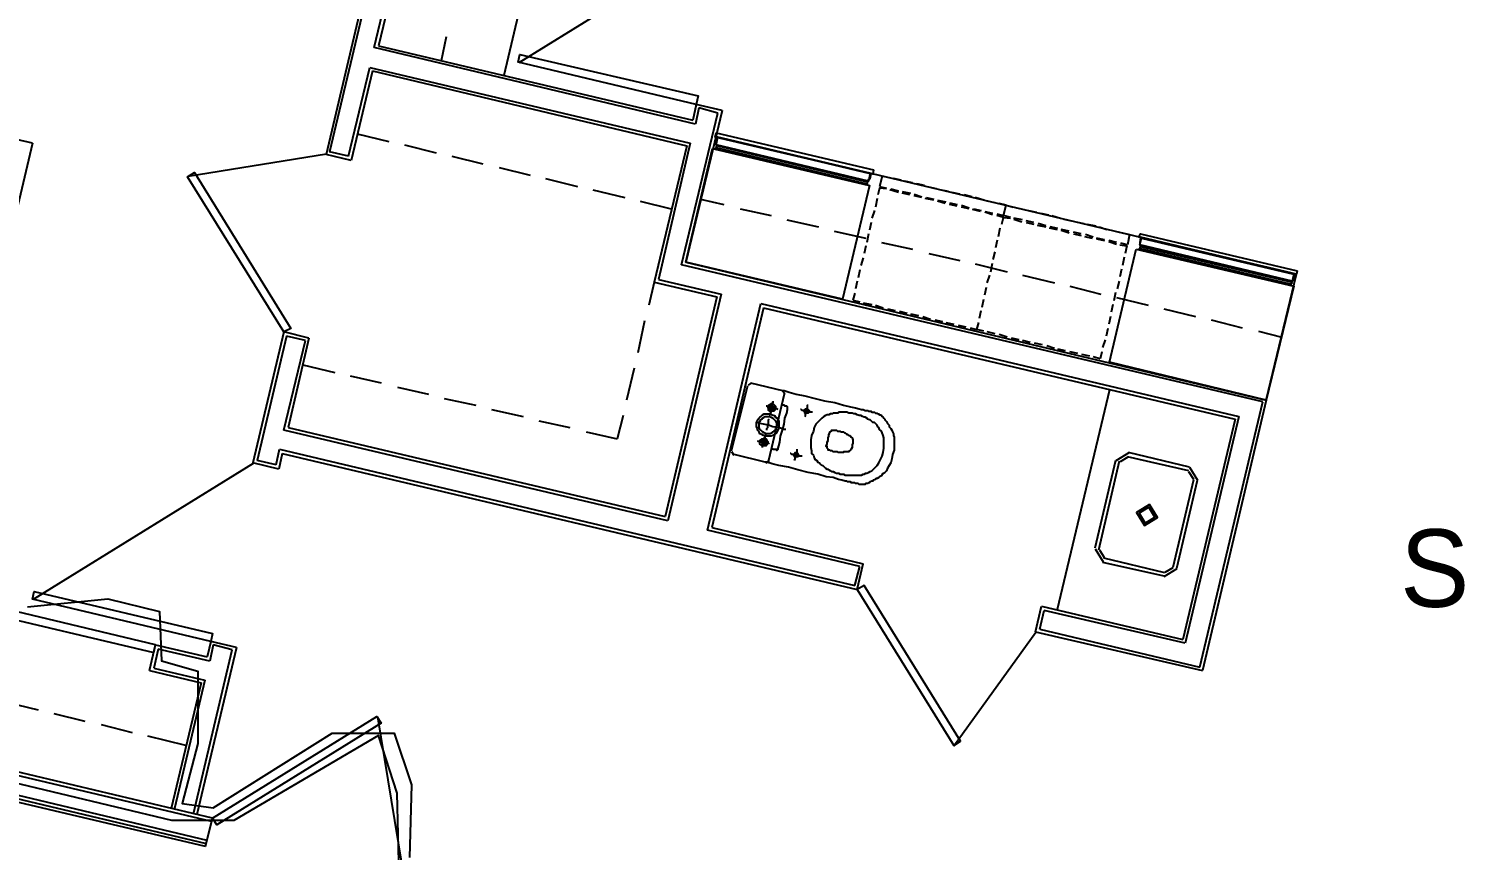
# Model space of a CAD drawing. Header units: feet. Extents: x -84 to 198, y -22 to 181.
# Drawn here: x 94.1 to 116.27, y 125.64 to 138.35 of the extents above; entities that cross this region are included whole.
import ezdxf
from ezdxf.enums import TextEntityAlignment as Align

# ---------------------------------------------------------------- set-up
doc = ezdxf.new("R2010")
doc.units = ezdxf.units.FT
for name, color, linetype in [('A-AREA-COMUN', 252, 'CONTINUOUS'), ('A-AREA-UNIDAD', 30, 'CONTINUOUS'), ('A-LINEA', 7, 'CONTINUOUS'), ('A-NOMBRE-ESPACIO', 2, 'CONTINUOUS')]:
    doc.layers.add(name, color=color, linetype=linetype)

msp = doc.modelspace()

# ---------------------------------------------------------------- linework, layer by layer
at = {"layer": 'A-AREA-COMUN'}
msp.add_lwpolyline([(96.832, 104.5689), (96.608, 104.9244), (96.928, 106.2933), (97.248, 106.5244), (107.072, 104.2133), (108.992, 112.3378), (97.28, 115.2178), (97.84, 117.0133), (102.72, 115.8578), (102.72, 116.6933), (104.448, 123.8578), (104.08, 124.2133), (101.088, 124.7644), (101.04, 125.0133), (99.84, 125.2444), (99.808, 126.5244), (99.52, 127.4133), (97.28, 126.0978), (96.32, 126.0978), (92, 127.1289)], dxfattribs=at)
at = {"layer": 'A-AREA-UNIDAD'}
msp.add_lwpolyline([(94.08, 129.4044), (95.328, 129.5289), (96.128, 129.3333), (96.16, 128.5689), (96.72, 128.4089), (96.72, 127.2889), (96.48, 126.3644), (96.96, 126.2933), (98.8, 127.4489), (99.76, 127.4489), (100.032, 126.6489), (100, 125.5289)], dxfattribs=at)
at = {"layer": 'A-LINEA'}
for p, q in [((101.3867, 147.7378), (98.7067, 136.4044)), ((101.4267, 147.7244), (98.76, 136.4444)), ((99.4533, 138.0578), (101.7333, 147.6578)), ((101.7733, 147.6444), (99.52, 138.0844)), ((101.4667, 137.6311), (102.3867, 141.5244)), ((105.099, 139.9283), (101.6894, 137.8234)), ((100.4933, 137.8578), (100.5733, 138.2311)), ((104.4267, 136.8711), (99.4533, 138.0578)), ((99.52, 138.0844), (104.3867, 136.9378)), ((99.0533, 136.3778), (99.3867, 137.7511)), ((99.4267, 137.6978), (99.0933, 136.3111)), ((99.3867, 137.7511), (104.3467, 136.5778)), ((99.4267, 137.6978), (104.2933, 136.5378)), ((104.2133, 134.6978), (104.7733, 137.0444)), ((104.84, 137.0844), (104.28, 134.7378)), ((104.44, 137.1778), (104.3867, 136.9378)), ((104.48, 137.1244), (104.4267, 136.8711)), ((104.84, 137.0844), (104.44, 137.1778)), ((104.7733, 137.0444), (104.48, 137.1244)), ((94.16, 136.5778), (93.52, 136.7244)), ((99.1867, 136.7244), (99.68, 136.6044)), ((104.7467, 136.6844), (113.7333, 134.5511)), ((94.16, 136.5778), (92.52, 129.6578)), ((98.7123, 136.4083), (96.5716, 136.062)), ((99.0933, 136.3111), (98.7067, 136.4044)), ((99.0533, 136.3778), (98.76, 136.4444)), ((99.92, 136.5511), (100.4133, 136.4311)), ((100.6533, 136.3778), (101.1333, 136.2578)), ((104.2933, 136.5378), (103.7867, 134.4311)), ((104.3467, 136.5778), (103.8533, 134.4711)), ((104.7467, 136.5111), (107.08, 135.9511)), ((104.7467, 136.5111), (107.08, 135.9511)), ((107.0933, 135.9778), (104.76, 136.5378)), ((107.0933, 135.9778), (104.76, 136.5378)), ((101.3867, 136.2044), (101.8667, 136.0844)), ((102.1067, 136.0311), (102.6, 135.9111)), ((107.6133, 136.0044), (107.4933, 136.0311)), ((107.7867, 135.9644), (107.6667, 135.9911)), ((107.9733, 135.9244), (107.8533, 135.9511)), ((102.84, 135.8578), (103.3333, 135.7378)), ((104.5067, 135.7111), (104.8667, 135.6311)), ((107.24, 135.7244), (107.2133, 135.5911)), ((107.28, 135.9111), (107.3867, 135.8844)), ((107.5733, 135.8178), (107.44, 135.8578)), ((107.4533, 135.8711), (107.5733, 135.8444)), ((107.6267, 135.8311), (107.76, 135.8044)), ((107.7467, 135.7778), (107.6267, 135.8044)), ((107.8133, 135.7911), (107.9333, 135.7511)), ((107.9333, 135.7378), (107.8133, 135.7644)), ((108.12, 135.6978), (107.9867, 135.7244)), ((108, 135.7378), (108.12, 135.7111)), ((108.16, 135.8711), (108.04, 135.8978)), ((108.3467, 135.8311), (108.2133, 135.8578)), ((108.52, 135.7911), (108.4, 135.8178)), ((108.7067, 135.7511), (108.5867, 135.7778)), ((108.8933, 135.6978), (108.76, 135.7378)), ((103.5733, 135.6844), (104.0533, 135.5644)), ((105.12, 135.5644), (105.6, 135.4578)), ((107.2, 135.5378), (107.16, 135.4178)), ((108.1733, 135.6978), (108.3067, 135.6711)), ((108.2933, 135.6444), (108.1733, 135.6844)), ((108.36, 135.6578), (108.48, 135.6311)), ((108.48, 135.6044), (108.36, 135.6311)), ((108.5467, 135.6178), (108.6667, 135.5778)), ((108.6667, 135.5644), (108.5467, 135.5911)), ((108.84, 135.5244), (108.72, 135.5511)), ((108.7333, 135.5644), (108.8533, 135.5378)), ((108.9067, 135.5244), (109.0267, 135.4978)), ((109.0267, 135.4711), (108.9067, 135.5111)), ((109.0667, 135.6578), (108.9467, 135.6844)), ((109.4, 135.5778), (109.52, 135.5511)), ((109.5867, 135.5378), (109.7067, 135.5111)), ((109.7733, 135.4978), (109.8933, 135.4711)), ((105.84, 135.3911), (106.3333, 135.2844)), ((107.1467, 135.3511), (107.12, 135.2311)), ((109.12, 135.1378), (109.1467, 135.2711)), ((109.12, 135.1378), (109.1467, 135.2711)), ((109.4933, 135.3911), (109.36, 135.4178)), ((109.36, 135.4044), (109.48, 135.3644)), ((109.6667, 135.3511), (109.5467, 135.3778)), ((109.5467, 135.3511), (109.6667, 135.3244)), ((109.72, 135.3111), (109.8533, 135.2844)), ((109.8533, 135.2978), (109.7333, 135.3378)), ((109.9067, 135.2711), (110.0267, 135.2444)), ((110.04, 135.2578), (109.92, 135.2844)), ((109.9467, 135.4578), (110.08, 135.4178)), ((110.1333, 135.4044), (110.2533, 135.3778)), ((110.32, 135.3644), (110.44, 135.3378)), ((110.4933, 135.3244), (110.6267, 135.2978)), ((110.68, 135.2844), (110.8, 135.2444)), ((106.5733, 135.2178), (107.0667, 135.1111)), ((107.1067, 135.1778), (107.08, 135.0444)), ((107.3067, 135.0444), (107.7867, 134.9378)), ((109.08, 134.9644), (109.1067, 135.0844)), ((109.08, 134.9644), (109.1067, 135.0844)), ((110.2133, 135.2178), (110.0933, 135.2444)), ((110.0933, 135.2311), (110.2133, 135.1911)), ((110.4, 135.1778), (110.28, 135.2044)), ((110.28, 135.1778), (110.4, 135.1511)), ((110.4533, 135.1378), (110.5733, 135.1111)), ((110.5867, 135.1244), (110.4667, 135.1644)), ((110.76, 135.0844), (110.64, 135.1111)), ((110.64, 135.0978), (110.76, 135.0711)), ((110.9467, 135.0444), (110.8267, 135.0711)), ((110.8267, 135.0578), (110.9467, 135.0178)), ((110.8667, 135.2311), (110.9867, 135.2044)), ((107.0667, 134.9911), (107.04, 134.8711)), ((108.04, 134.8711), (108.52, 134.7644)), ((109.04, 134.7778), (109.0667, 134.8978)), ((109.04, 134.7778), (109.0667, 134.8978)), ((111.12, 135.0044), (111.0133, 135.0311)), ((111.0667, 134.8178), (111.04, 134.6844)), ((113.6533, 134.4311), (111.32, 134.9778)), ((113.6533, 134.4311), (111.32, 134.9778)), ((111.32, 134.9511), (113.64, 134.4044)), ((111.32, 134.9511), (113.64, 134.4044)), ((113.2133, 132.5778), (104.2133, 134.6978)), ((104.28, 134.7378), (113.2667, 132.6044)), ((106.9733, 134.6178), (106.9467, 134.4978)), ((107.0267, 134.8044), (106.9867, 134.6844)), ((108.76, 134.7111), (109.2533, 134.5911)), ((109, 134.5911), (109.0267, 134.7244)), ((109, 134.5911), (109.0267, 134.7244)), ((111.0267, 134.6311), (111, 134.5111)), ((103.7867, 134.4311), (103.7067, 134.0711)), ((103.7867, 134.4311), (104.76, 134.2044)), ((103.8533, 134.4711), (104.8267, 134.2444)), ((106.9333, 134.4444), (106.9067, 134.3244)), ((108.9467, 134.4178), (108.9867, 134.5378)), ((108.9467, 134.4178), (108.9867, 134.5378)), ((109.4933, 134.5378), (109.9867, 134.4178)), ((110.9867, 134.4444), (110.96, 134.3244)), ((113.2667, 132.6044), (113.7333, 134.5511)), ((104.76, 134.2044), (103.96, 130.8044)), ((104.8267, 134.2444), (104, 130.7378)), ((106.8933, 134.2578), (106.8667, 134.1511)), ((106.8667, 134.1511), (106.9733, 134.1244)), ((108.8667, 134.0444), (108.8933, 134.1644)), ((108.8667, 134.0444), (108.8933, 134.1644)), ((108.9067, 134.2311), (108.9333, 134.3511)), ((108.9067, 134.2311), (108.9333, 134.3511)), ((110.2267, 134.3644), (110.7067, 134.2444)), ((110.9333, 134.2711), (110.9067, 134.1378)), ((110.9467, 134.1911), (111.44, 134.0711)), ((104.6133, 130.5911), (105.44, 134.0978)), ((105.48, 134.0311), (104.68, 130.6311)), ((105.48, 134.0311), (104.68, 130.6311)), ((105.44, 134.0978), (112.84, 132.3511)), ((105.48, 134.0311), (112.7867, 132.3111)), ((107.0267, 134.1111), (107.16, 134.0844)), ((107.2133, 134.0711), (107.3333, 134.0311)), ((107.4, 134.0178), (107.52, 133.9911)), ((107.5867, 133.9778), (107.7067, 133.9511)), ((107.76, 133.9378), (107.88, 133.9111)), ((108.8267, 133.8711), (108.8533, 133.9911)), ((108.8267, 133.8711), (108.8533, 133.9911)), ((110.8933, 134.0844), (110.8667, 133.9644)), ((111.68, 134.0178), (112.1733, 133.8978)), ((103.64, 133.8311), (103.5333, 133.3378)), ((107.9467, 133.8978), (108.0667, 133.8578)), ((108.1333, 133.8444), (108.2533, 133.8178)), ((108.3067, 133.8044), (108.4267, 133.7778)), ((108.4933, 133.7644), (108.6133, 133.7378)), ((110.8133, 133.7111), (110.7867, 133.5911)), ((110.8533, 133.8978), (110.8267, 133.7778)), ((112.4133, 133.8444), (112.8933, 133.7244)), ((98.0533, 133.6578), (97.5733, 131.6311)), ((98.0933, 133.5911), (97.64, 131.6711)), ((98.44, 133.5644), (98.0533, 133.6578)), ((98.0533, 132.1378), (98.3867, 133.5244)), ((98.3867, 133.5244), (98.0933, 133.5911)), ((98.44, 133.5644), (98.12, 132.1778)), ((109.0667, 133.6311), (108.9467, 133.6578)), ((109.2533, 133.5778), (109.1333, 133.6178)), ((109.44, 133.5378), (109.32, 133.5644)), ((109.6133, 133.4978), (109.4933, 133.5244)), ((109.8, 133.4578), (109.68, 133.4844)), ((110.7733, 133.5378), (110.7333, 133.4178)), ((113.1467, 133.6711), (113.5067, 133.5778)), ((109.9867, 133.4044), (109.8667, 133.4444)), ((110.16, 133.3644), (110.04, 133.3911)), ((110.3467, 133.3244), (110.2267, 133.3511)), ((110.5333, 133.2844), (110.4133, 133.3111)), ((110.6933, 133.2444), (110.5867, 133.2711)), ((110.72, 133.3511), (110.6933, 133.2444)), ((98.3467, 133.1511), (98.84, 133.0311)), ((103.48, 133.0978), (103.36, 132.6044)), ((99.08, 132.9778), (99.56, 132.8711)), ((104.9867, 131.8178), (105.24, 132.8311)), ((105.2974, 132.8699), (105.2413, 132.8352)), ((105.28, 132.8711), (105.7733, 132.7511)), ((99.8133, 132.8044), (100.2933, 132.6978)), ((100.5333, 132.6311), (101.0267, 132.5244)), ((105.8, 132.6978), (105.56, 131.6711)), ((105.8121, 132.6937), (105.7774, 132.7499)), ((110.84, 132.7644), (110.0267, 129.3644)), ((113.2667, 132.6044), (112.28, 128.4178)), ((101.2667, 132.4578), (101.76, 132.3511)), ((112.24, 128.4711), (113.2133, 132.5778)), ((98.12, 132.1778), (103.96, 130.8044)), ((102, 132.2844), (102.48, 132.1778)), ((103.3067, 132.3644), (103.2133, 132.0044)), ((112.7867, 132.3111), (111.9733, 128.8978)), ((112.84, 132.3511), (112.0133, 128.8444)), ((104, 130.7378), (98.0533, 132.1378)), ((102.7333, 132.1111), (103.2133, 132.0044)), ((97.9333, 131.6044), (97.9867, 131.8444)), ((98.0267, 131.7778), (97.9733, 131.5378)), ((97.9867, 131.8444), (106.8933, 129.7378)), ((98.0267, 131.7778), (106.9333, 129.6711)), ((104.9879, 131.8085), (105.0226, 131.7524)), ((105.5067, 131.6444), (105.0267, 131.7644)), ((111.1384, 131.7866), (110.9378, 131.6628)), ((111.123, 131.7218), (111.0027, 131.6475)), ((112.0667, 131.5111), (111.12, 131.7244)), ((112.08, 131.5644), (111.1333, 131.7911)), ((97.579, 131.6217), (94.1694, 129.5167)), ((97.9733, 131.5378), (97.5733, 131.6311)), ((97.9333, 131.6044), (97.64, 131.6711)), ((105.5159, 131.6324), (105.5721, 131.667)), ((110.9333, 131.6711), (110.6133, 130.3111)), ((110.9867, 131.6578), (110.6667, 130.2844)), ((112.144, 131.3748), (112.0697, 131.4951)), ((112.2089, 131.3594), (112.085, 131.56)), ((111.8267, 130.0178), (112.1467, 131.3778)), ((111.88, 130.0044), (112.2, 131.3644)), ((104.68, 130.6311), (107.0267, 130.0711)), ((106.9733, 130.0311), (104.6133, 130.5911)), ((110.6178, 130.3028), (110.7416, 130.1023)), ((110.6827, 130.2875), (110.757, 130.1671)), ((110.7467, 130.1644), (111.6933, 129.9378)), ((106.8933, 129.7378), (106.9733, 130.0311)), ((106.9333, 129.6711), (107.0267, 130.0711)), ((110.7333, 130.0978), (111.68, 129.8844)), ((111.6883, 129.8756), (111.8889, 129.9994)), ((111.7036, 129.9405), (111.824, 130.0148)), ((109.6933, 129.0178), (109.7867, 129.4178)), ((109.76, 129.0578), (109.8267, 129.3511)), ((109.7867, 129.4178), (111.9733, 128.8978)), ((112.0133, 128.8444), (109.8267, 129.3511)), ((109.76, 129.0578), (112.24, 128.4711)), ((96.92, 128.8711), (96.8667, 128.6311)), ((97.32, 128.7778), (96.92, 128.8711)), ((108.4284, 127.2535), (109.6972, 129.0122)), ((109.6933, 129.0178), (112.28, 128.4178)), ((96.9333, 126.0844), (85.68, 128.7511)), ((96.9467, 126.1378), (85.6933, 128.8044)), ((96.1067, 128.7511), (96.04, 128.4578)), ((96.9067, 128.5644), (96.1067, 128.7511)), ((96.6533, 126.2044), (97.2533, 128.7378)), ((97.32, 128.7778), (96.7067, 126.1911)), ((96.96, 128.8178), (96.9067, 128.5644)), ((97.2533, 128.7378), (96.96, 128.8178)), ((96.8533, 125.7378), (85.6, 128.4044)), ((96.8667, 125.7911), (85.6133, 128.4578)), ((95.9733, 128.4178), (96.7733, 128.2311)), ((96.04, 128.4578), (96.8267, 128.2711)), ((96.84, 125.6978), (85.5867, 128.3511)), ((96.7733, 128.2311), (96.3067, 126.2844)), ((96.8267, 128.2711), (96.36, 126.2844)), ((94.2533, 127.8044), (93.76, 127.9244)), ((94.9733, 127.6311), (94.4933, 127.7511)), ((95.7067, 127.4578), (95.2267, 127.5778)), ((99.8792, 125.4389), (99.5095, 127.7014)), ((96.5333, 127.2578), (95.9467, 127.4044)), ((96.84, 125.6978), (96.9467, 126.1378)), ((96.9467, 126.1378), (96.9467, 126.1378))]:
    msp.add_line(p, q, dxfattribs=at)
for points in [[(104.44, 137.1778), (101.68, 137.8311), (101.7067, 137.9511), (104.4667, 137.3111), (104.44, 137.1778)], [(107.1867, 136.1644), (107.1733, 136.0978), (104.7333, 136.6711), (104.7467, 136.7378), (107.1867, 136.1644)], [(107.1867, 136.1644), (107.1733, 136.0978), (104.7333, 136.6711), (104.7467, 136.7378), (107.1867, 136.1644)], [(104.76, 136.6711), (104.7333, 136.5911), (104.7467, 136.5778), (104.7467, 136.5511), (104.76, 136.5378), (104.7467, 136.5244), (104.7467, 136.5111), (104.7333, 136.4978), (104.7333, 136.4844), (107.0933, 135.9378), (107.08, 135.9511), (107.0933, 135.9644), (107.0933, 135.9778), (107.1067, 135.9911), (107.1067, 136.0178), (107.1333, 136.0311), (107.1467, 136.1111), (104.76, 136.6711)], [(104.76, 136.6711), (104.7333, 136.5911), (104.7467, 136.5778), (104.7467, 136.5511), (104.76, 136.5378), (104.7467, 136.5244), (104.7467, 136.5111), (104.7333, 136.4978), (104.7333, 136.4844), (107.0933, 135.9378), (107.08, 135.9511), (107.0933, 135.9644), (107.0933, 135.9778), (107.1067, 135.9911), (107.1067, 136.0178), (107.1333, 136.0311), (107.1467, 136.1111), (104.76, 136.6711)], [(107.1333, 136.1111), (107.1067, 135.9911), (104.7467, 136.5511), (104.7733, 136.6711), (107.1333, 136.1111)], [(107.1333, 136.1111), (107.1067, 135.9911), (104.7467, 136.5511), (104.7733, 136.6711), (107.1333, 136.1111)], [(104.6933, 136.4978), (107.12, 135.9244), (106.7067, 134.1644), (104.28, 134.7378), (104.6933, 136.4978)], [(98.0533, 133.6578), (96.56, 136.0578), (96.6667, 136.1244), (98.16, 133.7111), (98.0533, 133.6578)], [(107.4267, 136.0444), (107.32, 136.0711), (107.28, 135.9111)], [(107.3867, 135.8711), (107.28, 135.8844), (107.2533, 135.7778)], [(109.0933, 135.4844), (109.2, 135.4578), (109.24, 135.6178), (109.1333, 135.6444)], [(109.3067, 135.4311), (109.2, 135.4578), (109.24, 135.6178), (109.3467, 135.5911)], [(109.1733, 135.3244), (109.2, 135.4311), (109.0933, 135.4578)], [(109.1733, 135.3244), (109.2, 135.4311), (109.3067, 135.4178)], [(111.04, 135.1911), (111.1467, 135.1644), (111.12, 135.0044)], [(113.7467, 134.6044), (113.7333, 134.5511), (111.2933, 135.1244), (111.32, 135.1778), (113.7467, 134.6044)], [(113.7467, 134.6044), (113.7333, 134.5511), (111.2933, 135.1244), (111.32, 135.1778), (113.7467, 134.6044)], [(111.32, 135.1244), (111.3067, 135.0444), (111.3067, 135.0178), (111.3067, 135.0044), (111.32, 134.9778), (111.3067, 134.9644), (111.32, 134.9511), (111.3067, 134.9378), (111.2933, 134.9378), (113.6533, 134.3778), (113.6533, 134.3911), (113.64, 134.4044), (113.6667, 134.4178), (113.6533, 134.4311), (113.6667, 134.4444), (113.68, 134.4578), (113.6933, 134.4711), (113.72, 134.5511), (111.32, 135.1244)], [(111.32, 135.1244), (111.3067, 135.0444), (111.3067, 135.0178), (111.3067, 135.0044), (111.32, 134.9778), (111.3067, 134.9644), (111.32, 134.9511), (111.3067, 134.9378), (111.2933, 134.9378), (113.6533, 134.3778), (113.6533, 134.3911), (113.64, 134.4044), (113.6667, 134.4178), (113.6533, 134.4311), (113.6667, 134.4444), (113.68, 134.4578), (113.6933, 134.4711), (113.72, 134.5511), (111.32, 135.1244)], [(113.6933, 134.5511), (113.6667, 134.4444), (111.3067, 135.0044), (111.3333, 135.1111), (113.6933, 134.5511)], [(113.6933, 134.5511), (113.6667, 134.4444), (111.3067, 135.0044), (111.3333, 135.1111), (113.6933, 134.5511)], [(111.2533, 134.9378), (113.6933, 134.3644), (113.2667, 132.6044), (110.84, 133.1911), (111.2533, 134.9378)], [(111, 135.0044), (111.1067, 134.9911), (111.08, 134.8711)], [(108.68, 133.7244), (108.7867, 133.6978), (108.8133, 133.8044)], [(108.8933, 133.6711), (108.7867, 133.6978), (108.8133, 133.8044)], [(105.7733, 132.7511), (105.8, 132.7511), (105.88, 132.7244), (105.9867, 132.6978), (106.12, 132.6711), (106.28, 132.6311), (106.4267, 132.5911), (106.5867, 132.5644), (106.72, 132.5244), (106.8267, 132.4978), (106.9067, 132.4844), (106.96, 132.4711), (107, 132.4578), (107.0267, 132.4578), (107.0533, 132.4444), (107.0667, 132.4444), (107.08, 132.4444), (107.0933, 132.4444), (107.1067, 132.4311), (107.12, 132.4311), (107.1333, 132.4311), (107.1467, 132.4311), (107.16, 132.4178), (107.1867, 132.4178), (107.2, 132.4178), (107.2133, 132.4044), (107.2267, 132.4044), (107.24, 132.4044), (107.2533, 132.3911), (107.2667, 132.3911), (107.28, 132.3778), (107.2933, 132.3778), (107.3067, 132.3644), (107.32, 132.3511), (107.3333, 132.3378), (107.3467, 132.3244), (107.36, 132.3111), (107.36, 132.2978), (107.3733, 132.2844), (107.3867, 132.2711), (107.4, 132.2444), (107.4133, 132.2311), (107.4267, 132.2178), (107.4267, 132.1911), (107.44, 132.1778), (107.4533, 132.1644), (107.4667, 132.1378), (107.48, 132.1111), (107.4933, 132.0844), (107.4933, 132.0578), (107.5067, 132.0311), (107.5067, 131.9911), (107.5067, 131.9511), (107.5067, 131.8978), (107.5067, 131.8311), (107.48, 131.7644), (107.4667, 131.6978), (107.4533, 131.6311), (107.4267, 131.5911), (107.4, 131.5511), (107.3867, 131.5111), (107.36, 131.4844), (107.3467, 131.4711), (107.32, 131.4578), (107.3067, 131.4311), (107.28, 131.4178), (107.2667, 131.4044), (107.24, 131.3911), (107.2267, 131.3911), (107.2133, 131.3778), (107.1867, 131.3644), (107.1733, 131.3511), (107.16, 131.3511), (107.1333, 131.3378), (107.12, 131.3244), (107.1067, 131.3244), (107.0933, 131.3111), (107.0667, 131.3111), (107.0533, 131.2978), (107.04, 131.2978), (107.0267, 131.2978), (107.0133, 131.2978), (107, 131.2978), (106.9733, 131.2978), (106.96, 131.2978), (106.9467, 131.3111), (106.9333, 131.3111), (106.92, 131.3111), (106.9067, 131.3111), (106.8933, 131.3244), (106.88, 131.3244), (106.8667, 131.3244), (106.84, 131.3244), (106.8267, 131.3378), (106.8133, 131.3378), (106.8, 131.3378), (106.7867, 131.3378), (106.7733, 131.3511), (106.7467, 131.3511), (106.6933, 131.3644), (106.64, 131.3778), (106.56, 131.4044), (106.4533, 131.4178), (106.32, 131.4578), (106.1733, 131.4844), (106.0133, 131.5244), (105.8667, 131.5644), (105.72, 131.5911), (105.6133, 131.6178), (105.5333, 131.6444), (105.5067, 131.6444)], [(105.72, 132.1778), (105.7067, 132.1511), (105.6933, 132.1244), (105.68, 132.0978), (105.6533, 132.0711), (105.6267, 132.0578), (105.6, 132.0444), (105.5733, 132.0444), (105.5467, 132.0444), (105.5067, 132.0444), (105.48, 132.0578), (105.4533, 132.0711), (105.4267, 132.0844), (105.4133, 132.1111), (105.3867, 132.1378), (105.3867, 132.1644), (105.3733, 132.1911), (105.3733, 132.2311), (105.3733, 132.2578), (105.3867, 132.2844), (105.4, 132.3111), (105.4267, 132.3378), (105.44, 132.3511), (105.4667, 132.3778), (105.4933, 132.3911), (105.5333, 132.3911), (105.56, 132.3911), (105.5867, 132.3911), (105.6133, 132.3778), (105.6533, 132.3644), (105.6667, 132.3378), (105.6933, 132.3244), (105.7067, 132.2978), (105.72, 132.2711), (105.72, 132.2444), (105.72, 132.2044), (105.72, 132.1778)], [(105.7067, 132.4578), (105.6933, 132.4711), (105.68, 132.4711), (105.6533, 132.4711), (105.6267, 132.4844), (105.6, 132.4844), (105.5733, 132.4978), (105.5467, 132.4978), (105.5333, 132.5111), (105.52, 132.5111)], [(105.6667, 132.4711), (105.6667, 132.4578), (105.6533, 132.4444), (105.64, 132.4311), (105.6267, 132.4311), (105.6133, 132.4311), (105.6, 132.4311), (105.5867, 132.4311), (105.5733, 132.4311), (105.5733, 132.4444), (105.56, 132.4444), (105.56, 132.4578), (105.56, 132.4711), (105.5467, 132.4844), (105.56, 132.4978), (105.56, 132.5111), (105.56, 132.5244), (105.5733, 132.5244), (105.5733, 132.5378), (105.5867, 132.5378), (105.6, 132.5378), (105.6, 132.5511), (105.6133, 132.5511), (105.6267, 132.5511), (105.64, 132.5378), (105.6533, 132.5244), (105.6667, 132.5111), (105.6667, 132.4978), (105.6667, 132.4844), (105.6667, 132.4711)], [(105.5867, 132.3644), (105.5867, 132.3911), (105.6, 132.4178), (105.6, 132.4578), (105.6133, 132.4844), (105.6133, 132.5244), (105.6267, 132.5511), (105.6267, 132.5778), (105.64, 132.5778)], [(105.64, 132.4844), (105.64, 132.4711), (105.6267, 132.4578), (105.6133, 132.4578), (105.6, 132.4578), (105.5867, 132.4578), (105.5867, 132.4711), (105.5867, 132.4844), (105.5867, 132.4978), (105.5867, 132.5111), (105.6, 132.5111), (105.6133, 132.5111), (105.6267, 132.5111), (105.64, 132.5111), (105.64, 132.4978), (105.64, 132.4844)], [(105.6, 131.8578), (105.6133, 131.8578), (105.6267, 131.8444), (105.64, 131.8444), (105.6533, 131.8444), (105.6667, 131.8444), (105.68, 131.8444), (105.68, 131.8311), (105.6933, 131.8311), (105.6933, 131.8444), (105.7067, 131.8444), (105.7067, 131.8578), (105.72, 131.8978), (105.7333, 131.9511), (105.7467, 132.0444), (105.7733, 132.1378), (105.8, 132.2311), (105.8133, 132.3244), (105.84, 132.4044), (105.8533, 132.4578), (105.8533, 132.4711), (105.8533, 132.4844), (105.8533, 132.4978), (105.84, 132.5111), (105.8267, 132.5111), (105.8133, 132.5111), (105.8, 132.5244), (105.7867, 132.5244), (105.7733, 132.5244), (105.76, 132.5244)], [(106.24, 132.4178), (106.2267, 132.4178), (106.2133, 132.4178), (106.1867, 132.4178), (106.16, 132.4311), (106.1333, 132.4311), (106.1067, 132.4444), (106.08, 132.4444), (106.0667, 132.4578), (106.0533, 132.4578)], [(106.1733, 132.4311), (106.1733, 132.4178), (106.1733, 132.4044), (106.16, 132.4044), (106.1467, 132.4044), (106.1333, 132.4044), (106.12, 132.4044), (106.12, 132.4178), (106.1067, 132.4311), (106.1067, 132.4444), (106.12, 132.4578), (106.1333, 132.4711), (106.1467, 132.4711), (106.16, 132.4711), (106.16, 132.4578), (106.1733, 132.4578), (106.1733, 132.4444), (106.1867, 132.4444), (106.1867, 132.4311), (106.1733, 132.4311)], [(106.12, 132.3511), (106.1333, 132.3644), (106.1333, 132.3911), (106.1467, 132.4178), (106.1467, 132.4578), (106.16, 132.4844), (106.16, 132.5111), (106.16, 132.5244), (106.1733, 132.5244)], [(106.2267, 132.0578), (106.2133, 131.9911), (106.2133, 131.9244), (106.2133, 131.8711), (106.2267, 131.8178), (106.2267, 131.7778), (106.2533, 131.7511), (106.2667, 131.7111), (106.28, 131.6844), (106.3067, 131.6711), (106.32, 131.6444), (106.3467, 131.6311), (106.36, 131.6178), (106.3733, 131.6044), (106.4, 131.5911), (106.4133, 131.5778), (106.4267, 131.5644), (106.44, 131.5511), (106.4667, 131.5378), (106.48, 131.5378), (106.4933, 131.5244), (106.52, 131.5111), (106.5333, 131.4978), (106.56, 131.4978), (106.5867, 131.4844), (106.6133, 131.4711), (106.64, 131.4711), (106.6667, 131.4578), (106.6933, 131.4578), (106.72, 131.4578), (106.7467, 131.4444), (106.7733, 131.4444), (106.8, 131.4444), (106.8267, 131.4444), (106.8533, 131.4444), (106.8667, 131.4444), (106.8933, 131.4444), (106.9067, 131.4444), (106.9333, 131.4444), (106.9467, 131.4444), (106.9733, 131.4444), (106.9867, 131.4444), (107, 131.4444), (107.0267, 131.4578), (107.04, 131.4578), (107.0667, 131.4711), (107.08, 131.4711), (107.1067, 131.4844), (107.1333, 131.4978), (107.16, 131.5111), (107.1867, 131.5378), (107.2133, 131.5644), (107.24, 131.5911), (107.2667, 131.6311), (107.2933, 131.6844), (107.32, 131.7378), (107.3333, 131.7911), (107.3467, 131.8578), (107.3467, 131.9244), (107.3467, 131.9644), (107.3467, 132.0178), (107.3333, 132.0578), (107.32, 132.0978), (107.3067, 132.1244), (107.28, 132.1511), (107.2667, 132.1778), (107.2533, 132.1911), (107.24, 132.2178), (107.2267, 132.2311), (107.2133, 132.2444), (107.2, 132.2578), (107.1733, 132.2578), (107.16, 132.2711), (107.1467, 132.2844), (107.1333, 132.2978), (107.12, 132.2978), (107.0933, 132.3111), (107.08, 132.3244), (107.0533, 132.3378), (107.04, 132.3378), (107.0133, 132.3511), (106.9867, 132.3644), (106.96, 132.3644), (106.9333, 132.3778), (106.9067, 132.3911), (106.88, 132.3911), (106.8533, 132.4044), (106.8267, 132.4044), (106.8, 132.4044), (106.7733, 132.4178), (106.76, 132.4178), (106.7333, 132.4178), (106.7067, 132.4178), (106.6933, 132.4178), (106.6667, 132.4178), (106.6533, 132.4178), (106.6267, 132.4044), (106.6133, 132.4044), (106.5867, 132.4044), (106.56, 132.4044), (106.5467, 132.3911), (106.52, 132.3911), (106.4933, 132.3778), (106.4667, 132.3778), (106.44, 132.3644), (106.4133, 132.3511), (106.3867, 132.3244), (106.36, 132.2978), (106.3333, 132.2711), (106.2933, 132.2311), (106.2667, 132.1778), (106.2533, 132.1244), (106.2267, 132.0578)], [(105.8267, 132.1511), (105.8, 132.1511), (105.76, 132.1644), (105.7067, 132.1778), (105.6267, 132.1911), (105.56, 132.2178), (105.48, 132.2311), (105.4267, 132.2444), (105.3867, 132.2578), (105.3733, 132.2578)], [(105.68, 132.1911), (105.6667, 132.1644), (105.6667, 132.1378), (105.64, 132.1244), (105.6267, 132.1111), (105.6133, 132.0978), (105.5867, 132.0844), (105.56, 132.0844), (105.5467, 132.0844), (105.52, 132.0844), (105.4933, 132.0978), (105.4667, 132.1111), (105.4533, 132.1244), (105.44, 132.1378), (105.4267, 132.1511), (105.4133, 132.1778), (105.4133, 132.2044), (105.4133, 132.2311), (105.4133, 132.2444), (105.4267, 132.2711), (105.44, 132.2978), (105.4533, 132.3111), (105.4667, 132.3244), (105.4933, 132.3378), (105.5067, 132.3511), (105.5333, 132.3511), (105.56, 132.3511), (105.5733, 132.3511), (105.6, 132.3378), (105.6267, 132.3244), (105.64, 132.3111), (105.6533, 132.2978), (105.6667, 132.2844), (105.68, 132.2578), (105.68, 132.2311), (105.68, 132.2044), (105.68, 132.1911)], [(105.5333, 132.1378), (105.5333, 132.1511), (105.5333, 132.1644), (105.5467, 132.1778), (105.5467, 132.2178), (105.56, 132.2444), (105.56, 132.2711), (105.56, 132.2978), (105.5733, 132.3111)], [(105.5733, 131.9244), (105.56, 131.9378), (105.5333, 131.9378), (105.5067, 131.9511), (105.4667, 131.9511), (105.44, 131.9644), (105.4267, 131.9644), (105.4, 131.9644), (105.4, 131.9778)], [(105.5467, 131.9378), (105.5333, 131.9244), (105.5333, 131.9111), (105.52, 131.8978), (105.5067, 131.8978), (105.4933, 131.8978), (105.48, 131.8978), (105.4667, 131.8978), (105.4533, 131.8978), (105.44, 131.9111), (105.4267, 131.9244), (105.4267, 131.9378), (105.4267, 131.9511), (105.4267, 131.9644), (105.4267, 131.9778), (105.44, 131.9911), (105.4533, 132.0044), (105.4667, 132.0044), (105.48, 132.0044), (105.4933, 132.0178), (105.4933, 132.0044), (105.5067, 132.0044), (105.52, 132.0044), (105.52, 131.9911), (105.5333, 131.9911), (105.5333, 131.9778), (105.5467, 131.9644), (105.5467, 131.9511), (105.5467, 131.9378)], [(105.52, 131.9378), (105.5067, 131.9378), (105.5067, 131.9244), (105.4933, 131.9244), (105.48, 131.9244), (105.4667, 131.9244), (105.4667, 131.9378), (105.4533, 131.9378), (105.4533, 131.9511), (105.4533, 131.9644), (105.4667, 131.9778), (105.48, 131.9778), (105.4933, 131.9778), (105.5067, 131.9778), (105.5067, 131.9644), (105.52, 131.9644), (105.52, 131.9511), (105.52, 131.9378)], [(105.4667, 131.8711), (105.4667, 131.8978), (105.48, 131.9244), (105.48, 131.9511), (105.4933, 131.9911), (105.5067, 132.0311), (105.5067, 132.0578), (105.52, 132.0844)], [(106.5067, 132.0978), (106.5067, 132.1111), (106.52, 132.1111), (106.5333, 132.1244), (106.5333, 132.1378), (106.5467, 132.1378), (106.56, 132.1378), (106.5733, 132.1378), (106.5867, 132.1378), (106.6, 132.1378), (106.6133, 132.1378), (106.6267, 132.1244), (106.64, 132.1244), (106.6533, 132.1244), (106.6667, 132.1244), (106.68, 132.1111), (106.6933, 132.1111), (106.7067, 132.1111), (106.72, 132.1111), (106.7333, 132.0978), (106.7467, 132.0978), (106.76, 132.0844), (106.7733, 132.0844), (106.7733, 132.0711), (106.7867, 132.0711), (106.8, 132.0578), (106.8133, 132.0578), (106.8267, 132.0444), (106.84, 132.0311), (106.8533, 132.0178), (106.8667, 131.9911), (106.8667, 131.9778), (106.8667, 131.9378), (106.8533, 131.9111), (106.8533, 131.8711), (106.84, 131.8444), (106.8267, 131.8311), (106.8133, 131.8178), (106.8, 131.8044), (106.7733, 131.8044), (106.76, 131.8044), (106.7467, 131.8044), (106.7333, 131.8044), (106.72, 131.8044), (106.72, 131.7911), (106.7067, 131.7911), (106.6933, 131.7911), (106.68, 131.7911), (106.6667, 131.7911), (106.6533, 131.7911), (106.64, 131.7911), (106.6267, 131.8044), (106.6133, 131.8044), (106.6, 131.8044), (106.5733, 131.8044), (106.56, 131.8044), (106.5467, 131.8178), (106.5333, 131.8178), (106.52, 131.8178), (106.5067, 131.8311), (106.4933, 131.8311), (106.48, 131.8311), (106.48, 131.8444), (106.4667, 131.8578), (106.4667, 131.8711), (106.4667, 131.8844), (106.4533, 131.8844), (106.4533, 131.8978), (106.4667, 131.9244), (106.4667, 131.9511), (106.48, 131.9778), (106.48, 132.0178), (106.4933, 132.0444), (106.4933, 132.0711), (106.5067, 132.0978)], [(106.08, 131.7378), (106.0667, 131.7378), (106.0533, 131.7378), (106.0267, 131.7378), (106, 131.7511), (105.9733, 131.7644), (105.9467, 131.7644), (105.92, 131.7644), (105.9067, 131.7778), (105.8933, 131.7778)], [(106.0133, 131.7511), (106.0133, 131.7378), (106.0133, 131.7244), (106, 131.7244), (105.9867, 131.7244), (105.9733, 131.7244), (105.96, 131.7244), (105.96, 131.7378), (105.9467, 131.7511), (105.9467, 131.7644), (105.96, 131.7778), (105.9733, 131.7911), (105.9867, 131.7911), (106, 131.7911), (106.0133, 131.7778), (106.0133, 131.7644), (106.0267, 131.7511), (106.0133, 131.7511)], [(105.96, 131.6711), (105.9733, 131.6978), (105.9733, 131.7111), (105.9867, 131.7378), (105.9867, 131.7778), (106, 131.8044), (106, 131.8311), (106, 131.8444)], [(111.4584, 130.9866), (111.2578, 130.8628), (111.3816, 130.6623), (111.5822, 130.7861), (111.4584, 130.9866)], [(111.4492, 130.9477), (111.2967, 130.8536), (111.3908, 130.7012), (111.5433, 130.7953), (111.4492, 130.9477)], [(106.9333, 129.6711), (108.4267, 127.2578), (108.5333, 127.3244), (107.04, 129.7378), (106.9333, 129.6711)], [(96.92, 128.8711), (94.16, 129.5244), (94.1867, 129.6444), (96.9467, 128.9911), (96.92, 128.8711)], [(93.28, 129.3511), (96.04, 128.6978), (96.0667, 128.8178), (93.32, 129.4711), (93.28, 129.3511)], [(95.9733, 128.4178), (96.0667, 128.8178), (96.8667, 128.6311)], [(96.9467, 126.1378), (99.4933, 127.7111), (99.56, 127.6044), (97.0133, 126.0311), (96.9467, 126.1378)]]:
    msp.add_lwpolyline(points, dxfattribs=at)

# ---------------------------------------------------------------- texts
at = {"layer": 'A-NOMBRE-ESPACIO'}
msp.add_text('Sala - Comedor', height=1.2, dxfattribs=at).set_placement((120.96, 129.4044), align=Align.CENTER)

doc.saveas('drawing.dxf')
